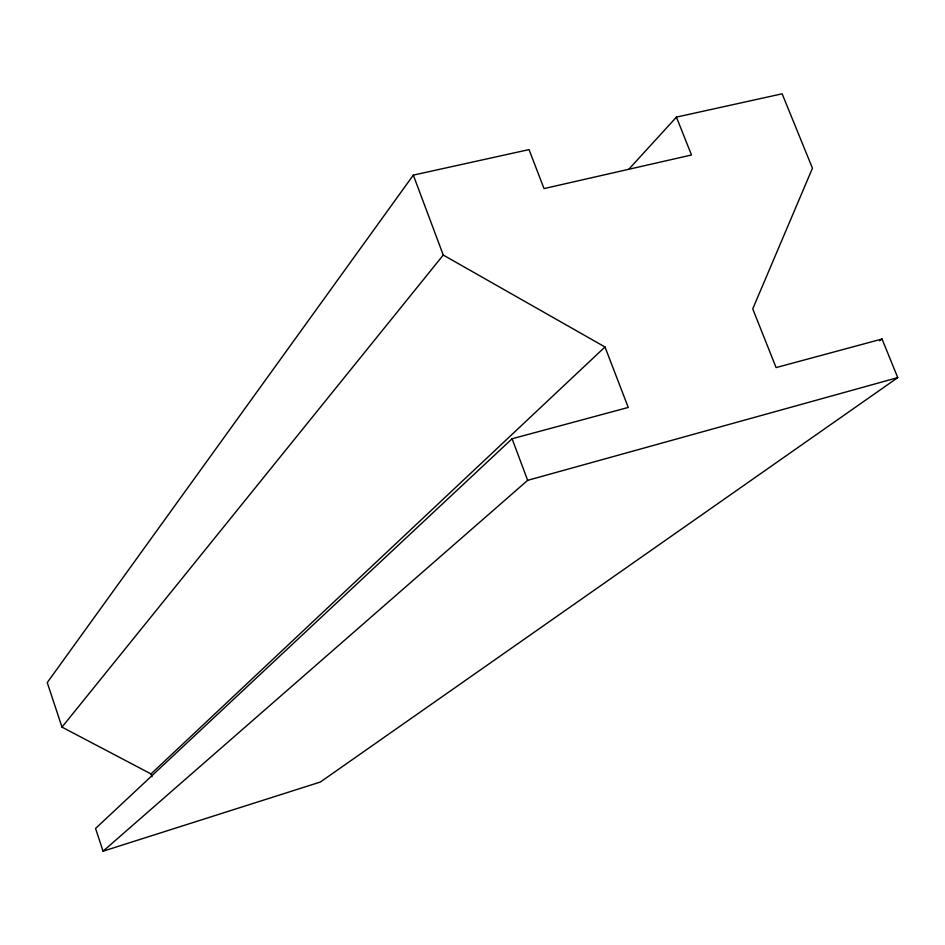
<?xml version="1.0" encoding="UTF-8"?>
<svg xmlns="http://www.w3.org/2000/svg" width="945" height="945" viewBox="0 0 945 945"><rect width="100%" height="100%" fill="white"/><g stroke="black" fill="none" stroke-linecap="round" stroke-linejoin="round"><path stroke-width="1.42" d="M413.319 175.12L443.264 255.055L604.989 346.98L628.26 407.449L512.084 438.763L95.551 828.458L103.076 851.185L320.32 782.047L897.75 377.622L882.028 339.019L776.093 367.581L752.74 308.873L812.452 168.222L782.141 93.815L676.431 117.121L691.504 154.992L544.025 188.587L529.035 149.605L413.319 175.12L47.25 682.597L61.992 727.118L151.023 773.931L151.968 776.731M61.992 727.118L443.264 255.055M628.72 169.356L676.431 117.121M151.023 773.931L604.989 346.98M103.076 851.185L527.664 480.332L897.75 377.622M879.653 340.779L882.028 339.019M512.084 438.763L527.664 480.332"/></g></svg>
